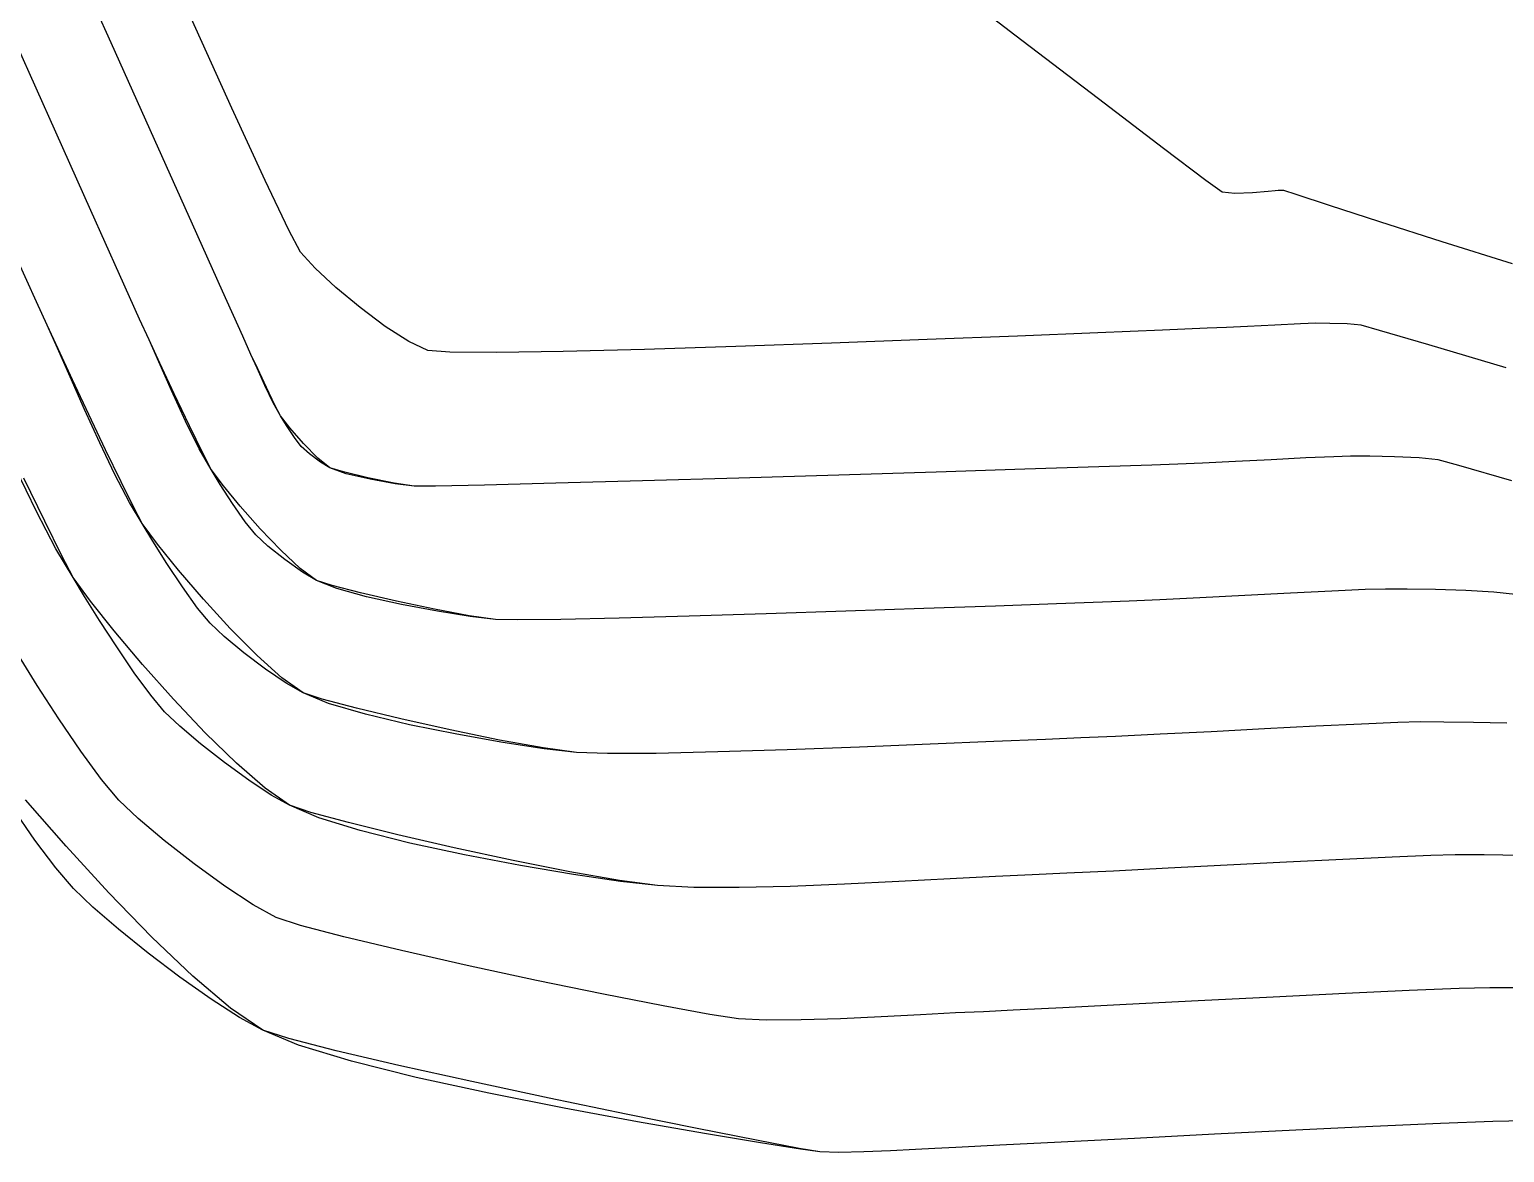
# Model space of a CAD drawing. Header units: metres. Extents: x 708868 to 711043, y 5411316 to 5413138.
# Drawn here: x 709503.74 to 709532.82, y 5411812.25 to 5411834.38 of the extents above; entities that cross this region are included whole.
import ezdxf

# ---------------------------------------------------------------- set-up
doc = ezdxf.new("R2010")
doc.units = ezdxf.units.M
for name, color, linetype in [('Rionegro 2010_Contours', 7, 'Continuous'), ('Rionegro 2014_Contours', 7, 'Continuous'), ('Rionegro 2018_Contours', 7, 'Continuous')]:
    doc.layers.add(name, color=color, linetype=linetype)

msp = doc.modelspace()

# ---------------------------------------------------------------- linework, layer by layer
at = {"layer": 'Rionegro 2010_Contours'}
for points in [[(709532.959, 5411825.487, 236), (709531.917, 5411825.789, 236), (709531.51, 5411825.902, 236), (709531.136, 5411825.94, 236), (709530.649, 5411825.962, 236), (709530.161, 5411825.973, 236), (709529.782, 5411825.975, 236), (709529.449, 5411825.965, 236), (709528.897, 5411825.94, 236), (709528.219, 5411825.905, 236), (709527.511, 5411825.869, 236), (709526.865, 5411825.836, 236), (709526.377, 5411825.815, 236), (709525.864, 5411825.797, 236), (709524.819, 5411825.763, 236), (709523.362, 5411825.717, 236), (709521.614, 5411825.663, 236), (709519.694, 5411825.604, 236), (709517.723, 5411825.544, 236), (709515.823, 5411825.488, 236), (709514.112, 5411825.44, 236), (709512.712, 5411825.403, 236), (709511.743, 5411825.382, 236), (709511.325, 5411825.381, 236), (709510.945, 5411825.431, 236), (709510.453, 5411825.52, 236), (709509.981, 5411825.63, 236), (709509.663, 5411825.744, 236), (709509.423, 5411825.933, 236), (709509.138, 5411826.223, 236), (709508.871, 5411826.531, 236), (709508.685, 5411826.773, 236), (709508.542, 5411827.025, 236), (709508.38, 5411827.365, 236), (709508.226, 5411827.71, 236), (709508.106, 5411827.978, 236), (709507.945, 5411828.337, 236), (709507.545, 5411829.226, 236), (709506.951, 5411830.55, 236), (709506.205, 5411832.214, 236), (709505.348, 5411834.122, 236), (709504.425, 5411836.179, 236)], [(709532.973, 5411829.764, 234), (709531.588, 5411830.2, 234), (709530.356, 5411830.595, 234), (709529.367, 5411830.916, 234), (709528.708, 5411831.131, 234), (709528.468, 5411831.21, 234), (709528.409, 5411831.213, 234), (709528.353, 5411831.21, 234), (709528.292, 5411831.207, 234), (709528.155, 5411831.193, 234), (709527.845, 5411831.167, 234), (709527.498, 5411831.154, 234), (709527.249, 5411831.177, 234), (709526.928, 5411831.409, 234), (709526.091, 5411832.04, 234), (709524.813, 5411833.014, 234), (709523.166, 5411834.274, 234), (709521.225, 5411835.764, 234)], [(709533.031, 5411823.248, 237), (709532.605, 5411823.295, 237), (709532.052, 5411823.326, 237), (709531.456, 5411823.345, 237), (709530.9, 5411823.355, 237), (709530.469, 5411823.356, 237), (709530.069, 5411823.345, 237), (709529.415, 5411823.316, 237), (709528.596, 5411823.275, 237), (709527.698, 5411823.229, 237), (709526.811, 5411823.184, 237), (709526.022, 5411823.145, 237), (709525.419, 5411823.118, 237), (709524.893, 5411823.098, 237), (709523.985, 5411823.065, 237), (709522.781, 5411823.022, 237), (709521.368, 5411822.972, 237), (709519.834, 5411822.92, 237), (709518.264, 5411822.869, 237), (709516.746, 5411822.823, 237), (709515.366, 5411822.785, 237), (709514.211, 5411822.759, 237), (709513.368, 5411822.749, 237), (709512.924, 5411822.758, 237), (709512.426, 5411822.819, 237), (709511.781, 5411822.921, 237), (709511.073, 5411823.053, 237), (709510.383, 5411823.206, 237), (709509.797, 5411823.367, 237), (709509.398, 5411823.528, 237), (709509.075, 5411823.763, 237), (709508.691, 5411824.12, 237), (709508.284, 5411824.545, 237), (709507.894, 5411824.987, 237), (709507.561, 5411825.393, 237), (709507.323, 5411825.71, 237), (709507.086, 5411826.118, 237), (709506.815, 5411826.667, 237), (709506.541, 5411827.268, 237), (709506.292, 5411827.831, 237), (709506.096, 5411828.266, 237), (709505.911, 5411828.676, 237), (709505.516, 5411829.556, 237), (709504.952, 5411830.815, 237), (709504.26, 5411832.36, 237), (709503.482, 5411834.097, 237)], [(709532.859, 5411820.712, 238), (709532.207, 5411820.728, 238), (709531.618, 5411820.736, 238), (709531.155, 5411820.738, 238), (709530.712, 5411820.726, 238), (709530, 5411820.695, 238), (709529.098, 5411820.652, 238), (709528.083, 5411820.6, 238), (709527.034, 5411820.546, 238), (709526.028, 5411820.495, 238), (709525.145, 5411820.451, 238), (709524.461, 5411820.422, 238), (709523.769, 5411820.393, 238), (709522.747, 5411820.35, 238), (709521.493, 5411820.297, 238), (709520.103, 5411820.242, 238), (709518.675, 5411820.19, 238), (709517.307, 5411820.147, 238), (709516.093, 5411820.119, 238), (709515.133, 5411820.113, 238), (709514.522, 5411820.135, 238), (709513.887, 5411820.211, 238), (709513.073, 5411820.334, 238), (709512.161, 5411820.495, 238), (709511.23, 5411820.684, 238), (709510.361, 5411820.889, 238), (709509.635, 5411821.102, 238), (709509.132, 5411821.313, 238), (709508.717, 5411821.607, 238), (709508.226, 5411822.047, 238), (709507.697, 5411822.58, 238), (709507.168, 5411823.158, 238), (709506.677, 5411823.729, 238), (709506.262, 5411824.242, 238), (709505.962, 5411824.648, 238), (709505.709, 5411825.065, 238), (709505.425, 5411825.612, 238), (709505.124, 5411826.24, 238), (709504.824, 5411826.898, 238), (709504.541, 5411827.536, 238), (709504.289, 5411828.105, 238), (709504.086, 5411828.555, 238), (709503.878, 5411829.014, 238), (709503.499, 5411829.858, 238)], [(709533.152, 5411818.107, 239), (709532.418, 5411818.117, 239), (709531.842, 5411818.119, 239), (709531.363, 5411818.107, 239), (709530.6, 5411818.075, 239), (709529.627, 5411818.03, 239), (709528.518, 5411817.974, 239), (709527.346, 5411817.914, 239), (709526.185, 5411817.854, 239), (709525.108, 5411817.8, 239), (709524.19, 5411817.755, 239), (709523.503, 5411817.725, 239), (709522.782, 5411817.692, 239), (709521.886, 5411817.644, 239), (709520.875, 5411817.591, 239), (709519.805, 5411817.539, 239), (709518.737, 5411817.497, 239), (709517.727, 5411817.473, 239), (709516.836, 5411817.476, 239), (709516.121, 5411817.512, 239), (709515.391, 5411817.597, 239), (709514.465, 5411817.733, 239), (709513.416, 5411817.91, 239), (709512.316, 5411818.12, 239), (709511.238, 5411818.352, 239), (709510.256, 5411818.599, 239), (709509.441, 5411818.85, 239), (709508.867, 5411819.097, 239), (709508.385, 5411819.432, 239), (709507.819, 5411819.923, 239), (709507.205, 5411820.523, 239), (709506.576, 5411821.189, 239), (709505.967, 5411821.873, 239), (709505.412, 5411822.531, 239), (709504.945, 5411823.118, 239), (709504.6, 5411823.586, 239), (709504.26, 5411824.147, 239), (709503.877, 5411824.884, 239), (709503.473, 5411825.728, 239)], [(709533.215, 5411812.881, 241), (709532.585, 5411812.866, 241), (709531.551, 5411812.825, 241), (709530.221, 5411812.765, 241), (709528.702, 5411812.692, 241), (709527.099, 5411812.613, 241), (709525.521, 5411812.533, 241), (709524.074, 5411812.459, 241), (709522.865, 5411812.397, 241), (709522, 5411812.352, 241), (709521.588, 5411812.332, 241), (709521.206, 5411812.314, 241), (709520.714, 5411812.288, 241), (709520.187, 5411812.264, 241), (709519.697, 5411812.254, 241), (709519.318, 5411812.267, 241), (709518.935, 5411812.32, 241), (709518.147, 5411812.442, 241), (709517.047, 5411812.625, 241), (709515.727, 5411812.856, 241), (709514.278, 5411813.125, 241), (709512.793, 5411813.421, 241), (709511.364, 5411813.734, 241), (709510.084, 5411814.053, 241), (709509.044, 5411814.367, 241), (709508.337, 5411814.666, 241), (709507.704, 5411815.099, 241), (709506.962, 5411815.726, 241), (709506.15, 5411816.499, 241), (709505.305, 5411817.369, 241), (709504.463, 5411818.287, 241), (709503.662, 5411819.204, 241)]]:
    msp.add_polyline3d(points, dxfattribs=at)
at = {"layer": 'Rionegro 2014_Contours'}
for points in [[(709532.959, 5411825.487, 236), (709531.917, 5411825.789, 236), (709531.51, 5411825.902, 236), (709531.136, 5411825.94, 236), (709530.649, 5411825.962, 236), (709530.161, 5411825.973, 236), (709529.782, 5411825.975, 236), (709529.449, 5411825.965, 236), (709528.897, 5411825.94, 236), (709528.219, 5411825.905, 236), (709527.511, 5411825.869, 236), (709526.865, 5411825.836, 236), (709526.377, 5411825.815, 236), (709525.864, 5411825.797, 236), (709524.819, 5411825.763, 236), (709523.362, 5411825.717, 236), (709521.614, 5411825.663, 236), (709519.694, 5411825.604, 236), (709517.723, 5411825.544, 236), (709515.823, 5411825.488, 236), (709514.112, 5411825.44, 236), (709512.712, 5411825.403, 236), (709511.743, 5411825.382, 236), (709511.325, 5411825.381, 236), (709510.928, 5411825.443, 236), (709510.406, 5411825.551, 236), (709509.929, 5411825.665, 236), (709509.663, 5411825.744, 236), (709509.478, 5411825.857, 236), (709509.261, 5411826.021, 236), (709509.098, 5411826.166, 236), (709508.961, 5411826.342, 236), (709508.804, 5411826.578, 236), (709508.685, 5411826.773, 236), (709508.578, 5411826.982, 236), (709508.412, 5411827.327, 236), (709508.238, 5411827.696, 236), (709508.106, 5411827.978, 236), (709507.945, 5411828.337, 236), (709507.545, 5411829.226, 236), (709506.951, 5411830.55, 236), (709506.205, 5411832.214, 236), (709505.348, 5411834.122, 236), (709504.425, 5411836.179, 236)], [(709532.973, 5411829.764, 234), (709531.588, 5411830.2, 234), (709530.356, 5411830.595, 234), (709529.367, 5411830.916, 234), (709528.708, 5411831.131, 234), (709528.468, 5411831.21, 234), (709528.409, 5411831.213, 234), (709528.353, 5411831.21, 234), (709528.292, 5411831.207, 234), (709528.155, 5411831.193, 234), (709527.845, 5411831.167, 234), (709527.498, 5411831.154, 234), (709527.249, 5411831.177, 234), (709526.928, 5411831.409, 234), (709526.091, 5411832.04, 234), (709524.813, 5411833.014, 234), (709523.166, 5411834.274, 234), (709521.225, 5411835.764, 234)], [(709532.851, 5411827.718, 235), (709531.326, 5411828.167, 235), (709530.35, 5411828.453, 235), (709529.989, 5411828.556, 235), (709529.715, 5411828.58, 235), (709529.372, 5411828.592, 235), (709529.096, 5411828.594, 235), (709528.792, 5411828.583, 235), (709528.287, 5411828.558, 235), (709527.747, 5411828.53, 235), (709527.335, 5411828.511, 235), (709526.955, 5411828.495, 235), (709526.076, 5411828.458, 235), (709524.798, 5411828.405, 235), (709523.219, 5411828.341, 235), (709521.438, 5411828.272, 235), (709519.552, 5411828.202, 235), (709517.662, 5411828.136, 235), (709515.866, 5411828.08, 235), (709514.262, 5411828.039, 235), (709512.949, 5411828.018, 235), (709512.025, 5411828.023, 235), (709511.591, 5411828.057, 235), (709511.215, 5411828.235, 235), (709510.753, 5411828.531, 235), (709510.257, 5411828.902, 235), (709509.778, 5411829.3, 235), (709509.369, 5411829.68, 235), (709509.079, 5411829.995, 235), (709508.85, 5411830.426, 235), (709508.386, 5411831.405, 235), (709507.731, 5411832.831, 235), (709506.928, 5411834.605, 235)], [(709533.031, 5411823.248, 237), (709532.605, 5411823.295, 237), (709532.052, 5411823.326, 237), (709531.456, 5411823.345, 237), (709530.9, 5411823.355, 237), (709530.469, 5411823.356, 237), (709530.069, 5411823.345, 237), (709529.415, 5411823.316, 237), (709528.596, 5411823.275, 237), (709527.698, 5411823.229, 237), (709526.811, 5411823.184, 237), (709526.022, 5411823.145, 237), (709525.419, 5411823.118, 237), (709524.893, 5411823.098, 237), (709523.985, 5411823.065, 237), (709522.781, 5411823.022, 237), (709521.368, 5411822.972, 237), (709519.834, 5411822.92, 237), (709518.264, 5411822.869, 237), (709516.746, 5411822.823, 237), (709515.366, 5411822.785, 237), (709514.211, 5411822.759, 237), (709513.368, 5411822.749, 237), (709512.924, 5411822.758, 237), (709512.408, 5411822.831, 237), (709511.723, 5411822.96, 237), (709510.975, 5411823.12, 237), (709510.267, 5411823.285, 237), (709509.706, 5411823.429, 237), (709509.398, 5411823.528, 237), (709509.118, 5411823.692, 237), (709508.773, 5411823.938, 237), (709508.44, 5411824.203, 237), (709508.199, 5411824.424, 237), (709507.991, 5411824.683, 237), (709507.741, 5411825.044, 237), (709507.501, 5411825.417, 237), (709507.323, 5411825.71, 237), (709507.155, 5411826.036, 237), (709506.893, 5411826.575, 237), (709506.593, 5411827.206, 237), (709506.309, 5411827.81, 237), (709506.096, 5411828.266, 237), (709505.911, 5411828.676, 237), (709505.516, 5411829.556, 237), (709504.952, 5411830.815, 237), (709504.26, 5411832.36, 237), (709503.482, 5411834.097, 237)], [(709532.859, 5411820.712, 238), (709532.207, 5411820.728, 238), (709531.618, 5411820.736, 238), (709531.155, 5411820.738, 238), (709530.712, 5411820.726, 238), (709530, 5411820.695, 238), (709529.098, 5411820.652, 238), (709528.083, 5411820.6, 238), (709527.034, 5411820.546, 238), (709526.028, 5411820.495, 238), (709525.145, 5411820.451, 238), (709524.461, 5411820.422, 238), (709523.769, 5411820.393, 238), (709522.747, 5411820.35, 238), (709521.493, 5411820.297, 238), (709520.103, 5411820.242, 238), (709518.675, 5411820.19, 238), (709517.307, 5411820.147, 238), (709516.093, 5411820.119, 238), (709515.133, 5411820.113, 238), (709514.522, 5411820.135, 238), (709513.866, 5411820.225, 238), (709513.003, 5411820.382, 238), (709512.035, 5411820.581, 238), (709511.062, 5411820.798, 238), (709510.187, 5411821.009, 238), (709509.51, 5411821.188, 238), (709509.132, 5411821.313, 238), (709508.802, 5411821.5, 238), (709508.392, 5411821.78, 238), (709507.965, 5411822.103, 238), (709507.58, 5411822.421, 238), (709507.3, 5411822.682, 238), (709507.053, 5411822.982, 238), (709506.755, 5411823.399, 238), (709506.447, 5411823.863, 238), (709506.168, 5411824.303, 238), (709505.962, 5411824.648, 238), (709505.796, 5411824.963, 238), (709505.546, 5411825.47, 238), (709505.241, 5411826.103, 238), (709504.912, 5411826.795, 238), (709504.589, 5411827.479, 238), (709504.304, 5411828.088, 238), (709504.086, 5411828.555, 238), (709503.878, 5411829.014, 238), (709503.499, 5411829.858, 238)], [(709533.152, 5411818.107, 239), (709532.418, 5411818.117, 239), (709531.842, 5411818.119, 239), (709531.363, 5411818.107, 239), (709530.6, 5411818.075, 239), (709529.627, 5411818.03, 239), (709528.518, 5411817.974, 239), (709527.346, 5411817.914, 239), (709526.185, 5411817.854, 239), (709525.108, 5411817.8, 239), (709524.19, 5411817.755, 239), (709523.503, 5411817.725, 239), (709522.782, 5411817.692, 239), (709521.886, 5411817.644, 239), (709520.875, 5411817.591, 239), (709519.805, 5411817.539, 239), (709518.737, 5411817.497, 239), (709517.727, 5411817.473, 239), (709516.836, 5411817.476, 239), (709516.121, 5411817.512, 239), (709515.369, 5411817.613, 239), (709514.389, 5411817.785, 239), (709513.274, 5411818.007, 239), (709512.114, 5411818.257, 239), (709511.002, 5411818.514, 239), (709510.029, 5411818.754, 239), (709509.287, 5411818.956, 239), (709508.867, 5411819.097, 239), (709508.506, 5411819.296, 239), (709508.061, 5411819.59, 239), (709507.581, 5411819.94, 239), (709507.113, 5411820.308, 239), (709506.704, 5411820.654, 239), (709506.401, 5411820.94, 239), (709506.131, 5411821.263, 239), (709505.806, 5411821.706, 239), (709505.459, 5411822.216, 239), (709505.121, 5411822.736, 239), (709504.824, 5411823.211, 239), (709504.6, 5411823.586, 239), (709504.377, 5411824.009, 239), (709504.04, 5411824.692, 239), (709503.63, 5411825.544, 239)], [(709533.105, 5411815.498, 240), (709532.529, 5411815.5, 240), (709531.925, 5411815.484, 240), (709530.939, 5411815.444, 240), (709529.679, 5411815.386, 240), (709528.255, 5411815.316, 240), (709526.779, 5411815.241, 240), (709525.36, 5411815.168, 240), (709524.108, 5411815.104, 240), (709523.133, 5411815.056, 240), (709522.545, 5411815.029, 240), (709521.996, 5411815.003, 240), (709521.305, 5411814.966, 240), (709520.53, 5411814.926, 240), (709519.726, 5411814.89, 240), (709518.952, 5411814.867, 240), (709518.264, 5411814.864, 240), (709517.719, 5411814.89, 240), (709517.153, 5411814.973, 240), (709516.229, 5411815.141, 240), (709515.054, 5411815.373, 240), (709513.733, 5411815.646, 240), (709512.369, 5411815.94, 240), (709511.07, 5411816.232, 240), (709509.938, 5411816.501, 240), (709509.081, 5411816.725, 240), (709508.602, 5411816.882, 240), (709508.148, 5411817.132, 240), (709507.589, 5411817.501, 240), (709506.986, 5411817.941, 240), (709506.397, 5411818.403, 240), (709505.883, 5411818.838, 240), (709505.503, 5411819.198, 240), (709505.162, 5411819.603, 240), (709504.754, 5411820.161, 240), (709504.318, 5411820.801, 240), (709503.893, 5411821.455, 240), (709503.52, 5411822.052, 240)], [(709533.215, 5411812.881, 241), (709532.585, 5411812.866, 241), (709531.551, 5411812.825, 241), (709530.221, 5411812.765, 241), (709528.702, 5411812.692, 241), (709527.099, 5411812.613, 241), (709525.521, 5411812.533, 241), (709524.074, 5411812.459, 241), (709522.865, 5411812.397, 241), (709522, 5411812.352, 241), (709521.588, 5411812.332, 241), (709521.206, 5411812.314, 241), (709520.714, 5411812.288, 241), (709520.187, 5411812.264, 241), (709519.697, 5411812.254, 241), (709519.318, 5411812.267, 241), (709518.914, 5411812.334, 241), (709518.073, 5411812.494, 241), (709516.9, 5411812.726, 241), (709515.502, 5411813.011, 241), (709513.985, 5411813.326, 241), (709512.456, 5411813.653, 241), (709511.02, 5411813.971, 241), (709509.784, 5411814.26, 241), (709508.854, 5411814.498, 241), (709508.337, 5411814.666, 241), (709507.877, 5411814.914, 241), (709507.318, 5411815.274, 241), (709506.704, 5411815.708, 241), (709506.08, 5411816.181, 241), (709505.492, 5411816.654, 241), (709504.985, 5411817.091, 241), (709504.604, 5411817.456, 241), (709504.259, 5411817.861, 241), (709503.848, 5411818.41, 241), (709503.403, 5411819.05, 241)]]:
    msp.add_polyline3d(points, dxfattribs=at)
at = {"layer": 'Rionegro 2018_Contours'}
for points in [[(709532.959, 5411825.487, 236), (709531.917, 5411825.789, 236), (709531.51, 5411825.902, 236), (709531.136, 5411825.94, 236), (709530.649, 5411825.962, 236), (709530.161, 5411825.973, 236), (709529.782, 5411825.975, 236), (709529.449, 5411825.965, 236), (709528.897, 5411825.94, 236), (709528.219, 5411825.905, 236), (709527.511, 5411825.869, 236), (709526.865, 5411825.836, 236), (709526.377, 5411825.815, 236), (709525.864, 5411825.797, 236), (709524.819, 5411825.763, 236), (709523.362, 5411825.717, 236), (709521.614, 5411825.663, 236), (709519.694, 5411825.604, 236), (709517.723, 5411825.544, 236), (709515.823, 5411825.488, 236), (709514.112, 5411825.44, 236), (709512.712, 5411825.403, 236), (709511.743, 5411825.382, 236), (709511.325, 5411825.381, 236), (709510.928, 5411825.443, 236), (709510.406, 5411825.551, 236), (709509.929, 5411825.665, 236), (709509.663, 5411825.744, 236), (709509.478, 5411825.857, 236), (709509.261, 5411826.021, 236), (709509.098, 5411826.166, 236), (709508.961, 5411826.342, 236), (709508.804, 5411826.578, 236), (709508.685, 5411826.773, 236), (709508.578, 5411826.982, 236), (709508.412, 5411827.327, 236), (709508.238, 5411827.696, 236), (709508.106, 5411827.978, 236), (709507.945, 5411828.337, 236), (709507.545, 5411829.226, 236), (709506.951, 5411830.55, 236), (709506.205, 5411832.214, 236), (709505.348, 5411834.122, 236), (709504.425, 5411836.179, 236)], [(709532.973, 5411829.764, 234), (709531.588, 5411830.2, 234), (709530.356, 5411830.595, 234), (709529.367, 5411830.916, 234), (709528.708, 5411831.131, 234), (709528.468, 5411831.21, 234), (709528.409, 5411831.213, 234), (709528.353, 5411831.21, 234), (709528.292, 5411831.207, 234), (709528.155, 5411831.193, 234), (709527.845, 5411831.167, 234), (709527.498, 5411831.154, 234), (709527.249, 5411831.177, 234), (709526.928, 5411831.409, 234), (709526.091, 5411832.04, 234), (709524.813, 5411833.014, 234), (709523.166, 5411834.274, 234), (709521.225, 5411835.764, 234)], [(709532.851, 5411827.718, 235), (709531.326, 5411828.167, 235), (709530.35, 5411828.453, 235), (709529.989, 5411828.556, 235), (709529.715, 5411828.58, 235), (709529.372, 5411828.592, 235), (709529.096, 5411828.594, 235), (709528.792, 5411828.583, 235), (709528.287, 5411828.558, 235), (709527.747, 5411828.53, 235), (709527.335, 5411828.511, 235), (709526.955, 5411828.495, 235), (709526.076, 5411828.458, 235), (709524.798, 5411828.405, 235), (709523.219, 5411828.341, 235), (709521.438, 5411828.272, 235), (709519.552, 5411828.202, 235), (709517.662, 5411828.136, 235), (709515.866, 5411828.08, 235), (709514.262, 5411828.039, 235), (709512.949, 5411828.018, 235), (709512.025, 5411828.023, 235), (709511.591, 5411828.057, 235), (709511.215, 5411828.235, 235), (709510.753, 5411828.531, 235), (709510.257, 5411828.902, 235), (709509.778, 5411829.3, 235), (709509.369, 5411829.68, 235), (709509.079, 5411829.995, 235), (709508.85, 5411830.426, 235), (709508.386, 5411831.405, 235), (709507.731, 5411832.831, 235), (709506.928, 5411834.605, 235)], [(709533.031, 5411823.248, 237), (709532.605, 5411823.295, 237), (709532.052, 5411823.326, 237), (709531.456, 5411823.345, 237), (709530.9, 5411823.355, 237), (709530.469, 5411823.356, 237), (709530.069, 5411823.345, 237), (709529.415, 5411823.316, 237), (709528.596, 5411823.275, 237), (709527.698, 5411823.229, 237), (709526.811, 5411823.184, 237), (709526.022, 5411823.145, 237), (709525.419, 5411823.118, 237), (709524.893, 5411823.098, 237), (709523.985, 5411823.065, 237), (709522.781, 5411823.022, 237), (709521.368, 5411822.972, 237), (709519.834, 5411822.92, 237), (709518.264, 5411822.869, 237), (709516.746, 5411822.823, 237), (709515.366, 5411822.785, 237), (709514.211, 5411822.759, 237), (709513.368, 5411822.749, 237), (709512.924, 5411822.758, 237), (709512.408, 5411822.831, 237), (709511.723, 5411822.96, 237), (709510.975, 5411823.12, 237), (709510.267, 5411823.285, 237), (709509.706, 5411823.429, 237), (709509.398, 5411823.528, 237), (709509.118, 5411823.692, 237), (709508.773, 5411823.938, 237), (709508.44, 5411824.203, 237), (709508.199, 5411824.424, 237), (709507.991, 5411824.683, 237), (709507.741, 5411825.044, 237), (709507.501, 5411825.417, 237), (709507.323, 5411825.71, 237), (709507.155, 5411826.036, 237), (709506.893, 5411826.575, 237), (709506.593, 5411827.206, 237), (709506.309, 5411827.81, 237), (709506.096, 5411828.266, 237), (709505.911, 5411828.676, 237), (709505.516, 5411829.556, 237), (709504.952, 5411830.815, 237), (709504.26, 5411832.36, 237), (709503.482, 5411834.097, 237)], [(709532.859, 5411820.712, 238), (709532.207, 5411820.728, 238), (709531.618, 5411820.736, 238), (709531.155, 5411820.738, 238), (709530.712, 5411820.726, 238), (709530, 5411820.695, 238), (709529.098, 5411820.652, 238), (709528.083, 5411820.6, 238), (709527.034, 5411820.546, 238), (709526.028, 5411820.495, 238), (709525.145, 5411820.451, 238), (709524.461, 5411820.422, 238), (709523.769, 5411820.393, 238), (709522.747, 5411820.35, 238), (709521.493, 5411820.297, 238), (709520.103, 5411820.242, 238), (709518.675, 5411820.19, 238), (709517.307, 5411820.147, 238), (709516.093, 5411820.119, 238), (709515.133, 5411820.113, 238), (709514.522, 5411820.135, 238), (709513.866, 5411820.225, 238), (709513.003, 5411820.382, 238), (709512.035, 5411820.581, 238), (709511.062, 5411820.798, 238), (709510.187, 5411821.009, 238), (709509.51, 5411821.188, 238), (709509.132, 5411821.313, 238), (709508.802, 5411821.5, 238), (709508.392, 5411821.78, 238), (709507.965, 5411822.103, 238), (709507.58, 5411822.421, 238), (709507.3, 5411822.682, 238), (709507.053, 5411822.982, 238), (709506.755, 5411823.399, 238), (709506.447, 5411823.863, 238), (709506.168, 5411824.303, 238), (709505.962, 5411824.648, 238), (709505.796, 5411824.963, 238), (709505.546, 5411825.47, 238), (709505.241, 5411826.103, 238), (709504.912, 5411826.795, 238), (709504.589, 5411827.479, 238), (709504.304, 5411828.088, 238), (709504.086, 5411828.555, 238), (709503.878, 5411829.014, 238), (709503.499, 5411829.858, 238)], [(709533.152, 5411818.107, 239), (709532.418, 5411818.117, 239), (709531.842, 5411818.119, 239), (709531.363, 5411818.107, 239), (709530.6, 5411818.075, 239), (709529.627, 5411818.03, 239), (709528.518, 5411817.974, 239), (709527.346, 5411817.914, 239), (709526.185, 5411817.854, 239), (709525.108, 5411817.8, 239), (709524.19, 5411817.755, 239), (709523.503, 5411817.725, 239), (709522.782, 5411817.692, 239), (709521.886, 5411817.644, 239), (709520.875, 5411817.591, 239), (709519.805, 5411817.539, 239), (709518.737, 5411817.497, 239), (709517.727, 5411817.473, 239), (709516.836, 5411817.476, 239), (709516.121, 5411817.512, 239), (709515.369, 5411817.613, 239), (709514.389, 5411817.785, 239), (709513.274, 5411818.007, 239), (709512.114, 5411818.257, 239), (709511.002, 5411818.514, 239), (709510.029, 5411818.754, 239), (709509.287, 5411818.956, 239), (709508.867, 5411819.097, 239), (709508.506, 5411819.296, 239), (709508.061, 5411819.59, 239), (709507.581, 5411819.94, 239), (709507.113, 5411820.308, 239), (709506.704, 5411820.654, 239), (709506.401, 5411820.94, 239), (709506.131, 5411821.263, 239), (709505.806, 5411821.706, 239), (709505.459, 5411822.216, 239), (709505.121, 5411822.736, 239), (709504.824, 5411823.211, 239), (709504.6, 5411823.586, 239), (709504.377, 5411824.009, 239), (709504.04, 5411824.692, 239), (709503.63, 5411825.544, 239)], [(709533.105, 5411815.498, 240), (709532.529, 5411815.5, 240), (709531.925, 5411815.484, 240), (709530.939, 5411815.444, 240), (709529.679, 5411815.386, 240), (709528.255, 5411815.316, 240), (709526.779, 5411815.241, 240), (709525.36, 5411815.168, 240), (709524.108, 5411815.104, 240), (709523.133, 5411815.056, 240), (709522.545, 5411815.029, 240), (709521.996, 5411815.003, 240), (709521.305, 5411814.966, 240), (709520.53, 5411814.926, 240), (709519.726, 5411814.89, 240), (709518.952, 5411814.867, 240), (709518.264, 5411814.864, 240), (709517.719, 5411814.89, 240), (709517.153, 5411814.973, 240), (709516.229, 5411815.141, 240), (709515.054, 5411815.373, 240), (709513.733, 5411815.646, 240), (709512.369, 5411815.94, 240), (709511.07, 5411816.232, 240), (709509.938, 5411816.501, 240), (709509.081, 5411816.725, 240), (709508.602, 5411816.882, 240), (709508.148, 5411817.132, 240), (709507.589, 5411817.501, 240), (709506.986, 5411817.941, 240), (709506.397, 5411818.403, 240), (709505.883, 5411818.838, 240), (709505.503, 5411819.198, 240), (709505.162, 5411819.603, 240), (709504.754, 5411820.161, 240), (709504.318, 5411820.801, 240), (709503.893, 5411821.455, 240), (709503.52, 5411822.052, 240)], [(709533.215, 5411812.881, 241), (709532.585, 5411812.866, 241), (709531.551, 5411812.825, 241), (709530.221, 5411812.765, 241), (709528.702, 5411812.692, 241), (709527.099, 5411812.613, 241), (709525.521, 5411812.533, 241), (709524.074, 5411812.459, 241), (709522.865, 5411812.397, 241), (709522, 5411812.352, 241), (709521.588, 5411812.332, 241), (709521.206, 5411812.314, 241), (709520.714, 5411812.288, 241), (709520.187, 5411812.264, 241), (709519.697, 5411812.254, 241), (709519.318, 5411812.267, 241), (709518.914, 5411812.334, 241), (709518.073, 5411812.494, 241), (709516.9, 5411812.726, 241), (709515.502, 5411813.011, 241), (709513.985, 5411813.326, 241), (709512.456, 5411813.653, 241), (709511.02, 5411813.971, 241), (709509.784, 5411814.26, 241), (709508.854, 5411814.498, 241), (709508.337, 5411814.666, 241), (709507.877, 5411814.914, 241), (709507.318, 5411815.274, 241), (709506.704, 5411815.708, 241), (709506.08, 5411816.181, 241), (709505.492, 5411816.654, 241), (709504.985, 5411817.091, 241), (709504.604, 5411817.456, 241), (709504.259, 5411817.861, 241), (709503.848, 5411818.41, 241), (709503.403, 5411819.05, 241)]]:
    msp.add_polyline3d(points, dxfattribs=at)

doc.saveas('drawing.dxf')
